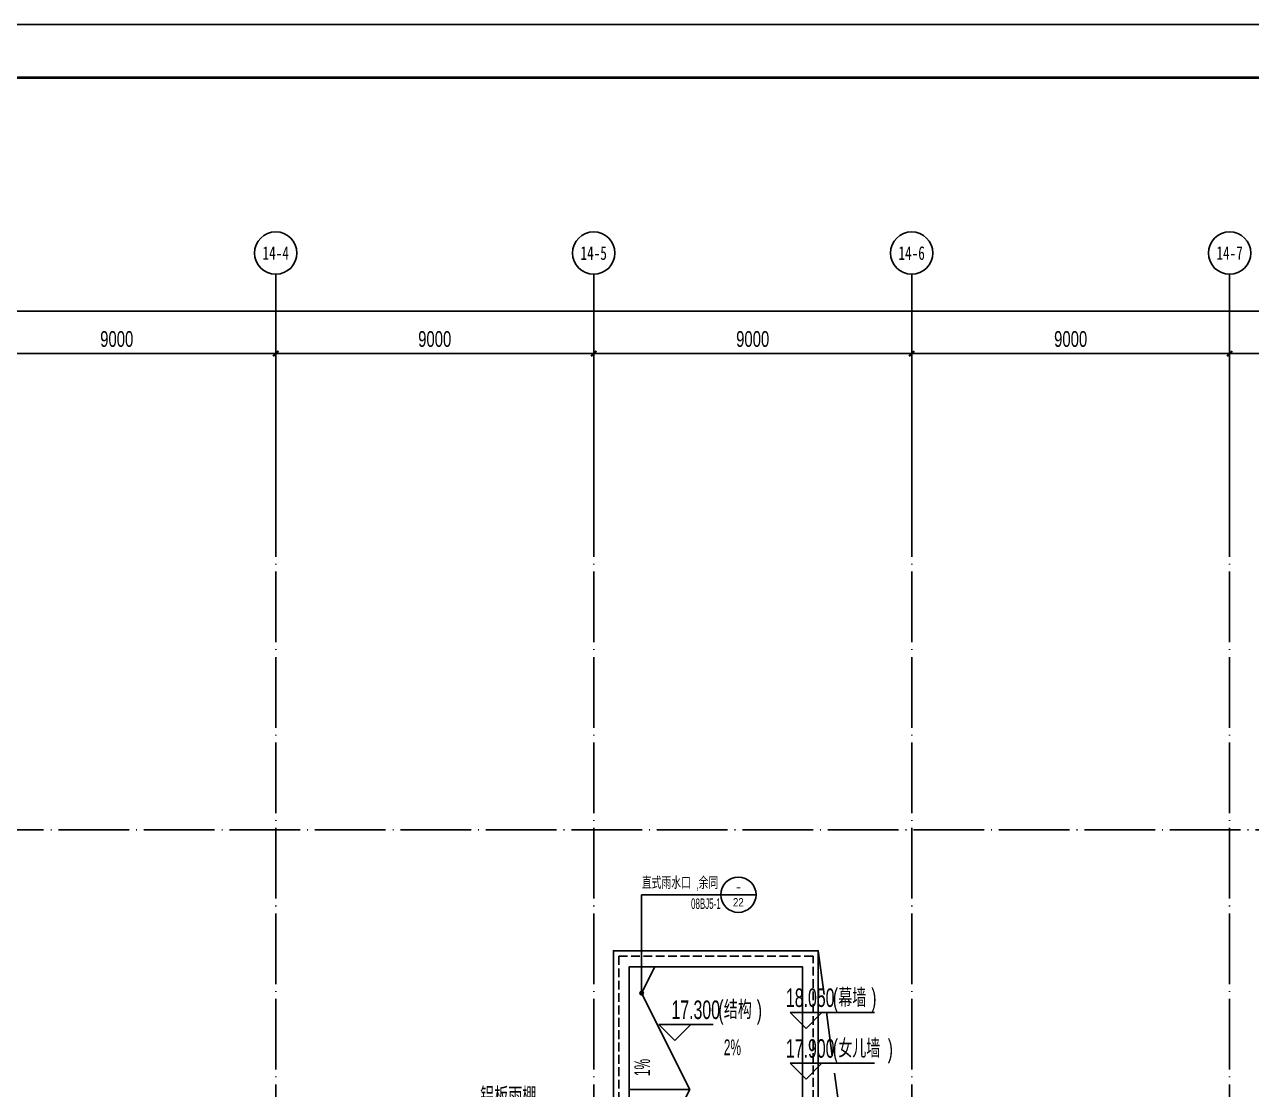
# Model space of a CAD drawing. Extents: x -409435 to 356702, y -107829 to 330904.
# Drawn here: x 16290 to 51018, y 300749 to 330904 of the extents above; entities that cross this region are included whole.
import ezdxf
from ezdxf.enums import TextEntityAlignment as Align
from ezdxf.xclip import XClip

# ---------------------------------------------------------------- set-up
doc = ezdxf.new("R2010")
doc.units = 0
doc.header["$LTSCALE"] = 1000
doc.header["$MEASUREMENT"] = 0
doc.header["$XCLIPFRAME"] = 0
for name, pattern in [('104-14# 核心筒$0$DOTE', [2.42, 2, -0.2, 0.02, -0.2]), ('X-104 14#平面$0$109 3#平面$0$DASH', [0.35, 0.25, -0.1]), ('X-104 14#平面$0$DASH', [0.35, 0.25, -0.1])]:
    doc.linetypes.add(name, pattern=pattern)
for name, color, linetype in [('01-标注_符号', 200, 'Continuous'), ('02-TEXT_标注', 130, 'Continuous'), ('104-14# 核心筒$0$01-标注_轴线坐标', 132, 'Continuous'), ('104-14# 核心筒$0$A_AXIS-轴线', 36, '104-14# 核心筒$0$DOTE'), ('104-14# 核心筒$0$AXIS_TEXT', 7, 'Continuous'), ('AXIS_TEXT', 7, 'Continuous'), ('X-104 14#平面$0$01-标注_标高', 200, 'Continuous'), ('X-104 14#平面$0$02-TEXT_标注', 130, 'Continuous'), ('X-104 14#平面$0$A-O_分水线', 127, 'Continuous'), ('X-104 14#平面$0$A-O_屋面', 201, 'Continuous'), ('X-104 14#平面$0$A-SUR_保温', 222, 'Continuous')]:
    doc.layers.add(name, color=color, linetype=linetype)
doc.styles.add('104-14# 核心筒$0$_TCH_AXIS', font='STXIHEI_0.TTF', dxfattribs={"width": 0.8})
doc.styles.add('104-14# 核心筒$0$_TCH_DIM_T3', font='ros.shx', dxfattribs={"width": 0.705882, "bigfont": 'jd.shx'})
doc.styles.add('_TCH_DIM', font='ros.shx', dxfattribs={"width": 0.8, "height": 2, "bigfont": 'jd.shx'})
doc.styles.add('_TCH_LABEL', font='ros.shx', dxfattribs={"width": 0.8, "bigfont": 'jd.shx'})
doc.styles.add('COMPLEX', font='COMPLEX')
doc.styles.add('X-104 14#平面$0$_TCH_DIM', font='ros.shx', dxfattribs={"width": 0.8, "bigfont": 'jd.shx'})
doc.dimstyles.new('104-14# 核心筒$0$_TCH_ARCH&&150', dxfattribs={"dimtxt": 446.25, "dimasz": 150, "dimexe": 375, "dimexo": 450, "dimgap": 189.375, "dimtad": 1, "dimdec": 0, "dimzin": 0, "dimdsep": 46, "dimtxsty": '104-14# 核心筒$0$_TCH_DIM_T3', "dimblk": '104-14# 核心筒$0$_ArchTick', "dimcen": 0.09, "dimclrt": 7, "dimazin": 2, "dimtfac": 1, "dimtdec": 0, "dimtix": 1, "dimtmove": 2, "dimatfit": 3, "dimfxl": 0, "dimtolj": 1, "dimtzin": 0, "dimarcsym": 0})

# ---------------------------------------------------------------- blocks, each defined once
blk = doc.blocks.new('图框-A1+1-4')
for points, const_width in [([(0, 0), (1051, 0), (1051, 594), (0, 594)], 0.05), ([(976, 584), (25, 584), (25, 10), (976, 10)], 0.5)]:
    blk.add_lwpolyline(points, close=True, dxfattribs=dict(const_width=const_width))
blk = doc.blocks.new('_AXISO')
blk.add_circle((0, 0), 0.5)
at = {"layer": 'AXIS_TEXT', "style": 'COMPLEX', "width": 1.041667}
blk.add_attdef('A', text='', height=0.56, dxfattribs=at).set_placement((-0.25, -0.28), (0.25, -0.28), align=Align.FIT)
blk = doc.blocks.new('104-14# 核心筒$0$_ArchTick')
at = {"color": 0, "linetype": 'ByBlock', "const_width": 0.4}
blk.add_lwpolyline([(-0.5, -0.5), (0.5, 0.5)], dxfattribs=at)
blk = doc.blocks.new('*D2839')
at = {"layer": '104-14# 核心筒$0$01-标注_轴线坐标', "color": 0, "lineweight": -2, "transparency": 16777216}
for p, q in [((14400, 318284), (14400, 321959)), ((23400, 318284), (23400, 321959)), ((14400, 321584), (23400, 321584))]:
    blk.add_line(p, q, dxfattribs=at)
at = {"layer": 'Defpoints', "color": 0, "transparency": 16777216}
for p in [(23400, 321584), (14400, 317834), (23400, 317834)]:
    blk.add_point(p, dxfattribs=at)
at = {"layer": '104-14# 核心筒$0$01-标注_轴线坐标', "color": 0, "lineweight": -2, "transparency": 16777216, "xscale": 150, "yscale": 150, "zscale": 150, "rotation": 180}
blk.add_blockref('104-14# 核心筒$0$_ArchTick', (14400, 321584), dxfattribs=at)
at = {"layer": '104-14# 核心筒$0$01-标注_轴线坐标', "color": 0, "lineweight": -2, "transparency": 16777216, "xscale": 150, "yscale": 150, "zscale": 150}
blk.add_blockref('104-14# 核心筒$0$_ArchTick', (23400, 321584), dxfattribs=at)
at = {"layer": '104-14# 核心筒$0$01-标注_轴线坐标', "color": 7, "transparency": 16777216, "insert": (18900, 321996), "char_height": 446.2, "attachment_point": 5, "style": '104-14# 核心筒$0$_TCH_DIM_T3'}
blk.add_mtext('\\A1;9000', dxfattribs=at)
blk = doc.blocks.new('*D2840')
at = {"layer": '104-14# 核心筒$0$01-标注_轴线坐标', "color": 0, "lineweight": -2, "transparency": 16777216}
for p, q in [((23400, 318284), (23400, 321959)), ((32400, 318284), (32400, 321959)), ((23400, 321584), (32400, 321584))]:
    blk.add_line(p, q, dxfattribs=at)
at = {"layer": 'Defpoints', "color": 0, "transparency": 16777216}
for p in [(32400, 321584), (23400, 317834), (32400, 317834)]:
    blk.add_point(p, dxfattribs=at)
at = {"layer": '104-14# 核心筒$0$01-标注_轴线坐标', "color": 0, "lineweight": -2, "transparency": 16777216, "xscale": 150, "yscale": 150, "zscale": 150, "rotation": 180}
blk.add_blockref('104-14# 核心筒$0$_ArchTick', (23400, 321584), dxfattribs=at)
at = {"layer": '104-14# 核心筒$0$01-标注_轴线坐标', "color": 0, "lineweight": -2, "transparency": 16777216, "xscale": 150, "yscale": 150, "zscale": 150}
blk.add_blockref('104-14# 核心筒$0$_ArchTick', (32400, 321584), dxfattribs=at)
at = {"layer": '104-14# 核心筒$0$01-标注_轴线坐标', "color": 7, "transparency": 16777216, "insert": (27900, 321996), "char_height": 446.2, "attachment_point": 5, "style": '104-14# 核心筒$0$_TCH_DIM_T3'}
blk.add_mtext('\\A1;9000', dxfattribs=at)
blk = doc.blocks.new('*D2841')
at = {"layer": '104-14# 核心筒$0$01-标注_轴线坐标', "color": 0, "lineweight": -2, "transparency": 16777216}
for p, q in [((32400, 318284), (32400, 321959)), ((41400, 318284), (41400, 321959)), ((32400, 321584), (41400, 321584))]:
    blk.add_line(p, q, dxfattribs=at)
at = {"layer": 'Defpoints', "color": 0, "transparency": 16777216}
for p in [(41400, 321584), (32400, 317834), (41400, 317834)]:
    blk.add_point(p, dxfattribs=at)
at = {"layer": '104-14# 核心筒$0$01-标注_轴线坐标', "color": 0, "lineweight": -2, "transparency": 16777216, "xscale": 150, "yscale": 150, "zscale": 150, "rotation": 180}
blk.add_blockref('104-14# 核心筒$0$_ArchTick', (32400, 321584), dxfattribs=at)
at = {"layer": '104-14# 核心筒$0$01-标注_轴线坐标', "color": 0, "lineweight": -2, "transparency": 16777216, "xscale": 150, "yscale": 150, "zscale": 150}
blk.add_blockref('104-14# 核心筒$0$_ArchTick', (41400, 321584), dxfattribs=at)
at = {"layer": '104-14# 核心筒$0$01-标注_轴线坐标', "color": 7, "transparency": 16777216, "insert": (36900, 321996), "char_height": 446.2, "attachment_point": 5, "style": '104-14# 核心筒$0$_TCH_DIM_T3'}
blk.add_mtext('\\A1;9000', dxfattribs=at)
blk = doc.blocks.new('*D2842')
at = {"layer": '104-14# 核心筒$0$01-标注_轴线坐标', "color": 0, "lineweight": -2, "transparency": 16777216}
for p, q in [((41400, 318284), (41400, 321959)), ((50400, 318284), (50400, 321959)), ((41400, 321584), (50400, 321584))]:
    blk.add_line(p, q, dxfattribs=at)
at = {"layer": 'Defpoints', "color": 0, "transparency": 16777216}
for p in [(50400, 321584), (41400, 317834), (50400, 317834)]:
    blk.add_point(p, dxfattribs=at)
at = {"layer": '104-14# 核心筒$0$01-标注_轴线坐标', "color": 0, "lineweight": -2, "transparency": 16777216, "xscale": 150, "yscale": 150, "zscale": 150, "rotation": 180}
blk.add_blockref('104-14# 核心筒$0$_ArchTick', (41400, 321584), dxfattribs=at)
at = {"layer": '104-14# 核心筒$0$01-标注_轴线坐标', "color": 0, "lineweight": -2, "transparency": 16777216, "xscale": 150, "yscale": 150, "zscale": 150}
blk.add_blockref('104-14# 核心筒$0$_ArchTick', (50400, 321584), dxfattribs=at)
at = {"layer": '104-14# 核心筒$0$01-标注_轴线坐标', "color": 7, "transparency": 16777216, "insert": (45900, 321996), "char_height": 446.2, "attachment_point": 5, "style": '104-14# 核心筒$0$_TCH_DIM_T3'}
blk.add_mtext('\\A1;9000', dxfattribs=at)
blk = doc.blocks.new('*D2843')
at = {"layer": '104-14# 核心筒$0$01-标注_轴线坐标', "color": 0, "lineweight": -2, "transparency": 16777216}
for p, q in [((50400, 318284), (50400, 321959)), ((59400, 318284), (59400, 321959)), ((50400, 321584), (59400, 321584))]:
    blk.add_line(p, q, dxfattribs=at)
at = {"layer": 'Defpoints', "color": 0, "transparency": 16777216}
for p in [(59400, 321584), (50400, 317834), (59400, 317834)]:
    blk.add_point(p, dxfattribs=at)
at = {"layer": '104-14# 核心筒$0$01-标注_轴线坐标', "color": 0, "lineweight": -2, "transparency": 16777216, "xscale": 150, "yscale": 150, "zscale": 150, "rotation": 180}
blk.add_blockref('104-14# 核心筒$0$_ArchTick', (50400, 321584), dxfattribs=at)
at = {"layer": '104-14# 核心筒$0$01-标注_轴线坐标', "color": 0, "lineweight": -2, "transparency": 16777216, "xscale": 150, "yscale": 150, "zscale": 150}
blk.add_blockref('104-14# 核心筒$0$_ArchTick', (59400, 321584), dxfattribs=at)
at = {"layer": '104-14# 核心筒$0$01-标注_轴线坐标', "color": 7, "transparency": 16777216, "insert": (54900, 321996), "char_height": 446.2, "attachment_point": 5, "style": '104-14# 核心筒$0$_TCH_DIM_T3'}
blk.add_mtext('\\A1;9000', dxfattribs=at)
blk = doc.blocks.new('*D2877')
at = {"layer": '104-14# 核心筒$0$01-标注_轴线坐标', "color": 0, "lineweight": -2, "transparency": 16777216}
for p, q in [((-6010, 318284), (-6010, 323159)), ((120742, 318284), (120742, 323159)), ((-6010, 322784), (120742, 322784))]:
    blk.add_line(p, q, dxfattribs=at)
at = {"layer": 'Defpoints', "color": 0, "transparency": 16777216}
for p in [(120742, 322784), (-6010, 317834), (120742, 317834)]:
    blk.add_point(p, dxfattribs=at)
at = {"layer": '104-14# 核心筒$0$01-标注_轴线坐标', "color": 0, "lineweight": -2, "transparency": 16777216, "xscale": 150, "yscale": 150, "zscale": 150, "rotation": 180}
blk.add_blockref('104-14# 核心筒$0$_ArchTick', (-6010, 322784), dxfattribs=at)
at = {"layer": '104-14# 核心筒$0$01-标注_轴线坐标', "color": 0, "lineweight": -2, "transparency": 16777216, "xscale": 150, "yscale": 150, "zscale": 150}
blk.add_blockref('104-14# 核心筒$0$_ArchTick', (120742, 322784), dxfattribs=at)
at = {"layer": '104-14# 核心筒$0$01-标注_轴线坐标', "color": 7, "transparency": 16777216, "insert": (57366, 323196), "char_height": 446.2, "attachment_point": 5, "style": '104-14# 核心筒$0$_TCH_DIM_T3'}
blk.add_mtext('\\A1;126752', dxfattribs=at)
blk = doc.blocks.new('104-14# 核心筒')
at = {"layer": '104-14# 核心筒$0$01-标注_轴线坐标'}
for p, q in [((23400, 317833.6), (23400, 323833.6)), ((32400, 317833.6), (32400, 323833.6)), ((41400, 317833.6), (41400, 323833.6)), ((50400, 317833.6), (50400, 323833.6))]:
    blk.add_line(p, q, dxfattribs=at)
at = {"layer": '104-14# 核心筒$0$A_AXIS-轴线'}
for p, q in [((23400, 317833.6), (23400, 259754.9)), ((32400, 317833.6), (32400, 259754.9)), ((41400, 317833.6), (41400, 259754.9)), ((50400, 317833.6), (50400, 259754.9)), ((-9370.1, 308100), (120259.9, 308100))]:
    blk.add_line(p, q, dxfattribs=at)
at = {"layer": '104-14# 核心筒$0$01-标注_轴线坐标'}
ref = blk.add_blockref('_AXISO', (23400, 324433.6), dxfattribs=dict(at, xscale=1200, yscale=1200, zscale=1200))
ref.add_attrib('A', '14-4', dxfattribs={"layer": '104-14# 核心筒$0$AXIS_TEXT', "height": 378.12, "style": '104-14# 核心筒$0$_TCH_AXIS', "width": 0.928925}).set_placement((23025, 324244.5), (23775, 324244.5), align=Align.FIT)
ref = blk.add_blockref('_AXISO', (32400, 324433.6), dxfattribs=dict(at, xscale=1200, yscale=1200, zscale=1200))
ref.add_attrib('A', '14-5', dxfattribs={"layer": '104-14# 核心筒$0$AXIS_TEXT', "height": 388.29, "style": '104-14# 核心筒$0$_TCH_AXIS', "width": 0.898302}).set_placement((32027.6, 324239.5), (32772.4, 324239.5), align=Align.FIT)
ref = blk.add_blockref('_AXISO', (41400, 324433.6), dxfattribs=dict(at, xscale=1200, yscale=1200, zscale=1200))
ref.add_attrib('A', '14-6', dxfattribs={"layer": '104-14# 核心筒$0$AXIS_TEXT', "height": 388.29, "style": '104-14# 核心筒$0$_TCH_AXIS', "width": 0.898302}).set_placement((41027.6, 324239.5), (41772.4, 324239.5), align=Align.FIT)
ref = blk.add_blockref('_AXISO', (50400, 324433.6), dxfattribs=dict(at, xscale=1200, yscale=1200, zscale=1200))
ref.add_attrib('A', '14-7', dxfattribs={"layer": '104-14# 核心筒$0$AXIS_TEXT', "height": 385.44, "style": '104-14# 核心筒$0$_TCH_AXIS', "width": 0.906749}).set_placement((50026.8, 324240.9), (50773.2, 324240.9), align=Align.FIT)
for p1, p2, distance, picture, middle in [((-6009.8, 317833.6), (120741.8, 317833.6), 4950, '*D2877', (57366, 323196.1)), ((14400, 317833.6), (23400, 317833.6), 3750, '*D2839', (18900, 321996.1)), ((23400, 317833.6), (32400, 317833.6), 3750, '*D2840', (27900, 321996.1)), ((32400, 317833.6), (41400, 317833.6), 3750, '*D2841', (36900, 321996.1)), ((41400, 317833.6), (50400, 317833.6), 3750, '*D2842', (45900, 321996.1)), ((50400, 317833.6), (59400, 317833.6), 3750, '*D2843', (54900, 321996.1))]:
    dim = blk.add_aligned_dim(p1=p1, p2=p2, distance=distance, dimstyle='104-14# 核心筒$0$_TCH_ARCH&&150', dxfattribs=at)
    dim.commit()
    dim.dimension.update_dxf_attribs({"geometry": picture, "text_midpoint": middle})
blk = doc.blocks.new('X-104 14#平面')
blk.add_lwpolyline([(139216.5, 241800), (-18433.5, 241800), (-18433.5, 330900), (139216.5, 330900)], close=True)
at = {"color": 8, "linetype": 'X-104 14#平面$0$109 3#平面$0$DASH'}
blk.add_lwpolyline([(38607.5, 296975.9), (38607.5, 304525.9), (33107.5, 304525.9), (33107.5, 296975.9)], close=True, dxfattribs=at)
at = {"layer": 'X-104 14#平面$0$01-标注_标高'}
for p, q in [((38409.4, 302477.6), (37959.4, 302927.6)), ((37959.4, 302927.6), (40350.3, 302927.6)), ((38409.4, 302477.6), (38859.4, 302927.6)), ((34695, 302135.9), (34245, 302585.9)), ((34245, 302585.9), (35776.9, 302585.9)), ((34695, 302135.9), (35145, 302585.9)), ((38409.4, 301040.1), (37959.4, 301490.1)), ((37959.4, 301490.1), (40350.3, 301490.1)), ((38409.4, 301040.1), (38859.4, 301490.1))]:
    blk.add_line(p, q, dxfattribs=at)
at = {"layer": 'X-104 14#平面$0$02-TEXT_标注', "linetype": 'X-104 14#平面$0$DASH', "ltscale": 5}
blk.add_lwpolyline([(38757.5, 304675.9), (41850, 281450)], dxfattribs=at)
at = {"layer": 'X-104 14#平面$0$A-O_分水线'}
blk.add_line((35120, 300750.9), (33407.5, 300750.9), dxfattribs=at)
for points in [[(35120, 300750.9), (33757.5, 303475.9), (34132.5, 304225.9)], [(34132.5, 297275.9), (33757.5, 298025.9), (35120, 300750.9)]]:
    blk.add_lwpolyline(points, dxfattribs=at)
blk.add_circle((33757.5, 303475.9), 50, dxfattribs=at)
at = {"layer": 'X-104 14#平面$0$A-O_屋面'}
blk.add_lwpolyline([(38307.5, 297275.9), (38307.5, 304225.9), (33407.5, 304225.9), (33407.5, 297275.9)], close=True, dxfattribs=at)
at = {"layer": 'X-104 14#平面$0$A-SUR_保温'}
blk.add_lwpolyline([(38757.5, 296825.9), (38757.5, 304675.9), (32957.5, 304675.9), (32957.5, 296825.9)], close=True, dxfattribs=at)
at = {"xscale": 150, "yscale": 150, "zscale": 150}
blk.add_blockref('图框-A1+1-4', (-18433.5, 241800), dxfattribs=at)
ref = blk.add_blockref('104-14# 核心筒', (0, 0))
XClip(ref).set_block_clipping_path([(-38664.3623821461, -25500), (139216.5485069363, 330900)])
at = {"layer": 'X-104 14#平面$0$02-TEXT_标注', "style": 'X-104 14#平面$0$_TCH_DIM'}
for s, height, width, p in [('18.050', 525, 0.64, (37841.2, 303085.1)), ('(', 525, 0.64, (39167.4, 303085.1)), ('幕墙', 520.93, 0.8, (39324.2, 303085.1)), (')', 525, 0.64, (40255.3, 303085.1)), ('17.300', 525, 0.64, (34600.7, 302743.4)), ('(', 525, 0.64, (35926.9, 302743.4)), ('结构', 520.93, 0.8, (36083.7, 302743.4)), (')', 525, 0.64, (37014.8, 302743.4)), ('17.900', 525, 0.64, (37841.2, 301647.6)), ('(', 525, 0.64, (39167.4, 301647.6)), ('女儿墙', 520.93, 0.8, (39324.2, 301647.6)), (')', 525, 0.64, (40720.9, 301647.6))]:
    blk.add_text(s, height=height, dxfattribs=dict(at, width=width)).set_placement(p)

msp = doc.modelspace()

# ---------------------------------------------------------------- linework, layer by layer
at = {"layer": '01-标注_符号'}
for p, q in [((33757.5, 306263.5), (35995, 306263.5)), ((33757.5, 303493.7), (33757.5, 306263.5)), ((36995, 306263.5), (35995, 306263.5))]:
    msp.add_line(p, q, dxfattribs=at)
for points in [[(34153.5, 300815.3, 0, 0, 0), (34153.5, 301282.3, 120, 0, 0), (34153.5, 301732.3, 0, 0, 0)], [(36701, 301562, 0, 0, 0), (36234.1, 301562, 120, 0, 0), (35784.1, 301562, 0, 0, 0)]]:
    msp.add_lwpolyline(points, format="xyseb", dxfattribs=at)
for centre, radius in [((36495, 306263.5), 500), ((33757.5, 303475.9), 17.8)]:
    msp.add_circle(centre, radius, dxfattribs=at)

# ---------------------------------------------------------------- block references
msp.add_blockref('X-104 14#平面', (0, 0))

# ---------------------------------------------------------------- texts
at = {"layer": '02-TEXT_标注'}
for s, height, style, width, p in [('直式雨水口', 347.29, '_TCH_DIM', 0.8, (33761.2, 306425.2)), ('余同', 347.29, '_TCH_DIM', 0.8, (35369.1, 306425.2)), (',', 297.5, '_TCH_DIM', 0.564706, (35313.1, 306425.2)), ('08BJ5-1', 297.5, '_TCH_DIM', 0.564706, (35156.4, 305861)), ('2%%%', 446.25, '_TCH_DIM', 0.564706, (36083, 301719.5)), ('铝板雨棚', 520.93, '_TCH_LABEL', 0.8, (29189.5, 300293.9))]:
    msp.add_text(s, height=height, dxfattribs=dict(at, style=style, width=width)).set_placement(p)
at = {"layer": '02-TEXT_标注', "style": '_TCH_LABEL'}
for s, height, width, p, p2 in [('-', 265.1, 1.111111, (36424.4, 306355.5), (36565.7, 306355.5)), ('22', 235.02, 1.428571, (36342.8, 305932), (36647.2, 305932))]:
    msp.add_text(s, height=height, dxfattribs=dict(at, width=width)).set_placement(p, p2, align=Align.FIT)
at = {"layer": '02-TEXT_标注', "style": '_TCH_DIM', "width": 0.564706}
msp.add_text('1%%%', height=446.25, rotation=90, dxfattribs=at).set_placement((33996, 301126.8))

doc.saveas('drawing.dxf')
